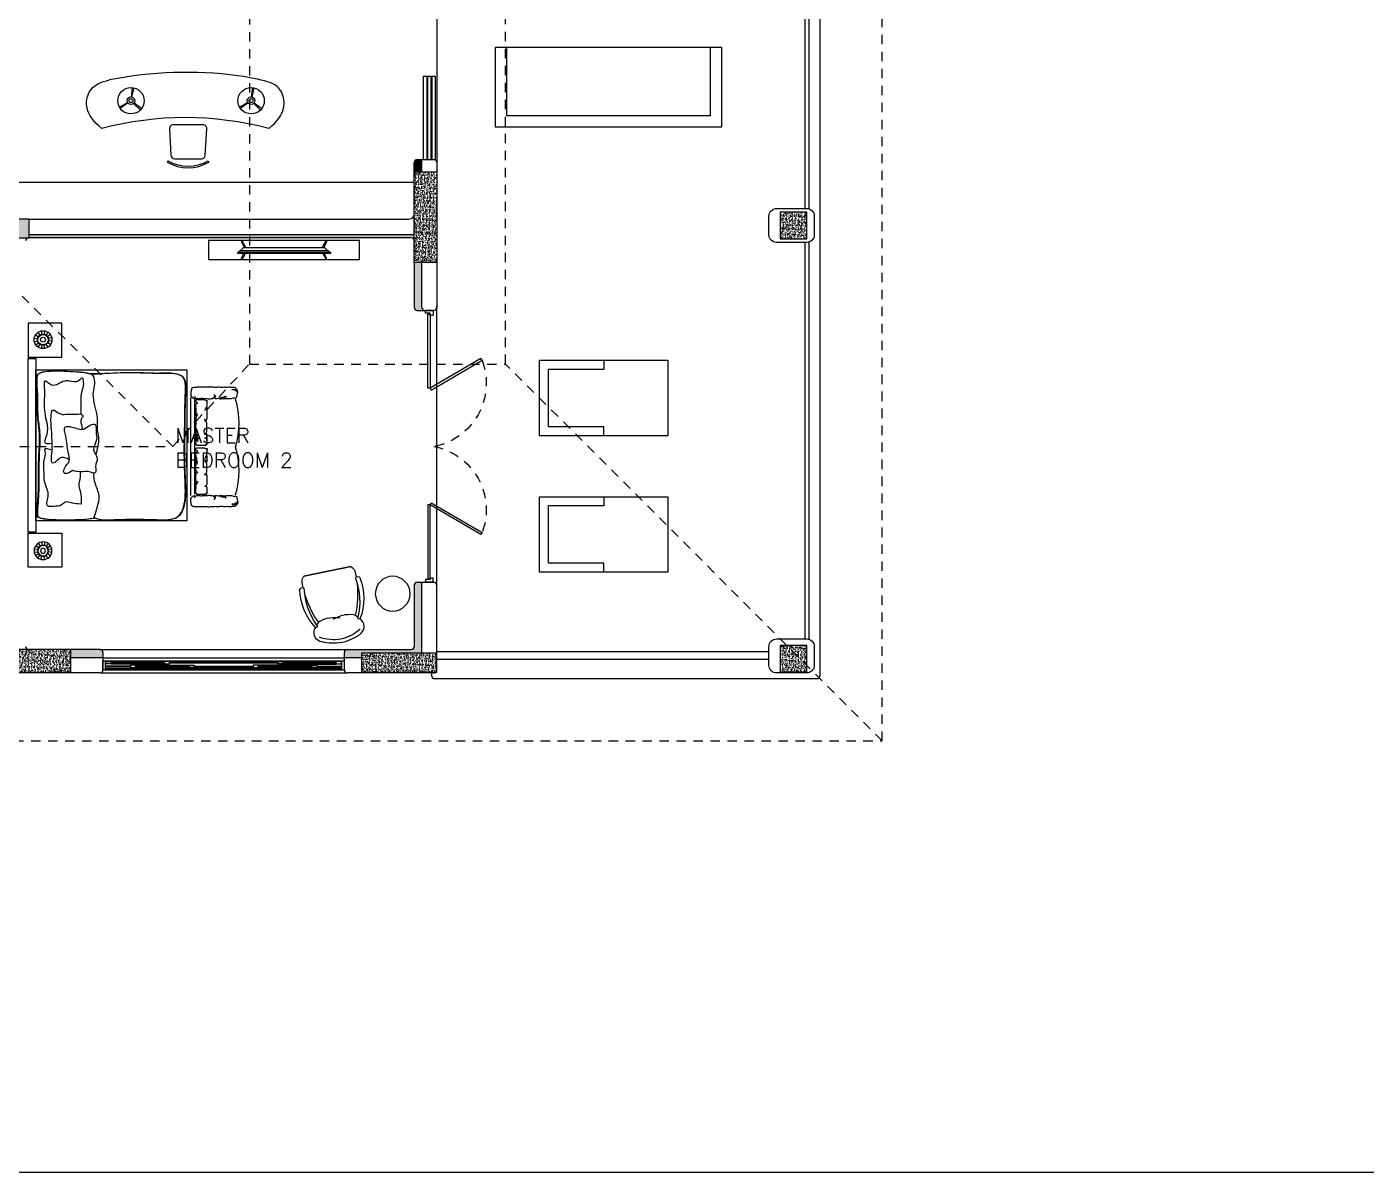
# Model space of a CAD drawing. Header units: metres. Extents: x -232 to 581, y 30 to 789.
# Drawn here: x 114.58 to 132.33, y 581.52 to 596.69 of the extents above; entities that cross this region are included whole.
import ezdxf

# ---------------------------------------------------------------- set-up
doc = ezdxf.new("R2010")
doc.units = ezdxf.units.M
doc.linetypes.add('HIDDEN2', pattern=[0.1875, 0.125, -0.0625])
for name, color, linetype in [('_electricos-Leyenda', 7, 'Continuous'), ('HATCH', 8, 'Continuous'), ('MOBILIARIOS', 252, 'Continuous')]:
    doc.layers.add(name, color=color, linetype=linetype)
for name, color, linetype, lineweight in [('A-ANNO-TEXT', 251, 'Continuous', 13), ('A-DOOR', 35, 'Continuous', 5), ('A-WALL', 250, 'Continuous', 20), ('baños', 140, 'Continuous', 0), ('Columnas', 7, 'Continuous', 18), ('cristales', 131, 'Continuous', 0), ('muros bajitos', 252, 'Continuous', 5), ('textos', 7, 'Continuous', 0)]:
    doc.layers.add(name, color=color, linetype=linetype, lineweight=lineweight)
doc.layers.add('PISO', color=7, linetype='Continuous', lineweight=5, true_color=0xe6e6e6)
doc.layers.add('Techos 1', color=7, linetype='HIDDEN2', lineweight=9, true_color=0x42391a)
doc.layers.add('RELLENO SECCION', color=8, linetype='Continuous', lineweight=0, transparency=0.4)
doc.styles.get("Standard").update_dxf_attribs({"font": 'arial.ttf'})
pattern_1 = [(50, (114.33107, 55.238796), (0.058299094, -0.005100507), [0.006096, -0.067056]), (355, (114.33107, 55.238796), (-0.011277895, 0.06113819), [0.0048768, -0.053644987]), (100.451445, (114.33593, 55.23837), (0.0470212, 0.05603768), [0.005180803, -0.056988878]), (46.1842, (114.33107, 55.25505), (0.086745293, -0.013453545), [0.009144, -0.100584]), (96.63556, (114.3383, 55.25393), (0.07596932, 0.07917636), [0.00777121, -0.085483395]), (351.18415, (114.33107, 55.25505), (0.07596932, 0.07917636), [0.00731519, -0.080467114]), (21, (114.3392, 55.25099), (0.048516605, -0.032724863), [0.006096, -0.067056]), (326, (114.3392, 55.25099), (0.01977665, 0.05894015), [0.0048768, -0.0536448]), (71.451445, (114.34324, 55.24826), (0.068293254, 0.026215286), [0.005180803, -0.05698878]), (37.5, (114.331071, 55.238796), (0.000988353, 0.0270576124), [0, -0.05299456, 0, -0.0544576, 0, -0.053848]), (7.5, (114.33107, 55.238796), (0.021382292, 0.032057784), [0, -0.03104896, 0, -0.05177536, 0, -0.0205232]), (327.5, (114.312946, 55.238796), (0.0433889905, -0.001833198), [0, -0.02032, 0, -0.0633984, 0, -0.0841248]), (317.5, (114.304818, 55.238796), (0.047401338, 0.008136477), [0, -0.026416, 0, -0.04210304, 0, -0.0597408])]

# ---------------------------------------------------------------- blocks, each defined once
blk = doc.blocks.new('A$Ca3ef8f56')
at = {"layer": 'MOBILIARIOS'}
for p, q in [((0.003, 0.153), (0.003, 1.452)), ((0.053, 0.169), (0.053, 1.428))]:
    blk.add_line(p, q, dxfattribs=at)
for points in [[(0.625, 1.532), (0.621, 1.543), (0.613, 1.554), (0.602, 1.556), (0.6, 1.567), (0.591, 1.578), (0.58, 1.582), (0.564, 1.584), (0.553, 1.584), (0.542, 1.585), (0.531, 1.585), (0.52, 1.586), (0.498, 1.586), (0.487, 1.584), (0.476, 1.584), (0.465, 1.585), (0.454, 1.587), (0.44, 1.587), (0.423, 1.584), (0.412, 1.584), (0.401, 1.582), (0.389, 1.582), (0.377, 1.586), (0.353, 1.586), (0.341, 1.585), (0.33, 1.584), (0.314, 1.585), (0.303, 1.587), (0.252, 1.587), (0.241, 1.589), (0.23, 1.589), (0.218, 1.586), (0.087, 1.586), (0.075, 1.585), (0.039, 1.585), (0.024, 1.579), (0.012, 1.568), (0.009, 1.557), (0.006, 1.545), (0.004, 1.534), (0, 1.523), (0, 1.512), (0.001, 1.501), (0.002, 1.488), (0.002, 1.477), (0.011, 1.465), (0.015, 1.454), (0.026, 1.444), (0.037, 1.442), (0.048, 1.438), (0.059, 1.438), (0.061, 1.449), (0.05, 1.454), (0.048, 1.464)], [(0.05, 1.468), (0.056, 1.457), (0.064, 1.446), (0.076, 1.437), (0.09, 1.437), (0.106, 1.436), (0.117, 1.437), (0.133, 1.44), (0.149, 1.44), (0.16, 1.436), (0.198, 1.436), (0.215, 1.437), (0.226, 1.435), (0.238, 1.432), (0.251, 1.433), (0.262, 1.435), (0.273, 1.436), (0.284, 1.437), (0.297, 1.438), (0.3, 1.449), (0.311, 1.454), (0.322, 1.457), (0.324, 1.468), (0.314, 1.479), (0.307, 1.488)], [(0.095, 1.377), (0.084, 1.377), (0.076, 1.387), (0.067, 1.398), (0.067, 1.408), (0.071, 1.418), (0.081, 1.423), (0.182, 1.423), (0.192, 1.415), (0.203, 1.413), (0.213, 1.413), (0.22, 1.403), (0.213, 1.392), (0.211, 1.381), (0.211, 1.34), (0.208, 1.329), (0.203, 1.319), (0.198, 1.309), (0.194, 1.299), (0.189, 1.289), (0.186, 1.282)], [(0.311, 1.491), (0.32, 1.48), (0.325, 1.469), (0.327, 1.458), (0.315, 1.448), (0.323, 1.437), (0.35, 1.437), (0.366, 1.44), (0.378, 1.44), (0.389, 1.441), (0.4, 1.448), (0.413, 1.452), (0.44, 1.452), (0.452, 1.455), (0.46, 1.466), (0.47, 1.469)], [(0.471, 1.466), (0.462, 1.455), (0.451, 1.454), (0.434, 1.451), (0.423, 1.451), (0.411, 1.449), (0.4, 1.446), (0.388, 1.446), (0.383, 1.435), (0.395, 1.433), (0.407, 1.435), (0.419, 1.437), (0.432, 1.438), (0.463, 1.438), (0.474, 1.436), (0.516, 1.436), (0.527, 1.437), (0.538, 1.437), (0.555, 1.442), (0.567, 1.444), (0.585, 1.444), (0.597, 1.446), (0.608, 1.449), (0.609, 1.46), (0.609, 1.471), (0.615, 1.482), (0.618, 1.493), (0.616, 1.504), (0.622, 1.515), (0.622, 1.526), (0.611, 1.53), (0.6, 1.539), (0.589, 1.54), (0.585, 1.551), (0.574, 1.552), (0.544, 1.552)], [(0.544, 1.554), (0.561, 1.556), (0.572, 1.556), (0.585, 1.554), (0.596, 1.546), (0.607, 1.537), (0.618, 1.535), (0.621, 1.535)], [(0.084, 1.234), (0.084, 1.224), (0.081, 1.214), (0.071, 1.205), (0.071, 1.258), (0.072, 1.271), (0.072, 1.299), (0.071, 1.309), (0.066, 1.319), (0.066, 1.352), (0.072, 1.362), (0.074, 1.372), (0.084, 1.374), (0.09, 1.374)], [(0.189, 1.277), (0.192, 1.287), (0.199, 1.297), (0.203, 1.307), (0.204, 1.318), (0.215, 1.321), (0.216, 1.311), (0.213, 1.3), (0.213, 1.248), (0.211, 1.237), (0.211, 1.168), (0.209, 1.157), (0.206, 1.147), (0.196, 1.139), (0.191, 1.149), (0.189, 1.159), (0.182, 1.166)], [(0.093, 0.99), (0.088, 1.001), (0.078, 1.004), (0.071, 1.014), (0.071, 1.024), (0.069, 1.035), (0.069, 1.086), (0.071, 1.096), (0.071, 1.183), (0.078, 1.195), (0.081, 1.205), (0.083, 1.215), (0.086, 1.227), (0.086, 1.229)], [(0.182, 1.164), (0.186, 1.147), (0.189, 1.137), (0.199, 1.135), (0.206, 1.125), (0.208, 1.115), (0.209, 1.103), (0.209, 1.05), (0.208, 1.04), (0.209, 1.029), (0.209, 1.006), (0.208, 0.995), (0.204, 0.985), (0.204, 0.975), (0.194, 0.97), (0.184, 0.97), (0.182, 0.966), (0.203, 0.966), (0.211, 0.956), (0.211, 0.897), (0.213, 0.886), (0.215, 0.876), (0.213, 0.966), (0.211, 0.956), (0.211, 0.935), (0.206, 0.925), (0.196, 0.915), (0.187, 0.908)], [(0.211, 0.845), (0.211, 0.835), (0.204, 0.824), (0.194, 0.816), (0.083, 0.816), (0.076, 0.83), (0.067, 0.84), (0.066, 0.85), (0.066, 0.86), (0.067, 0.87), (0.067, 0.881), (0.071, 0.891), (0.072, 0.908), (0.069, 0.918), (0.069, 0.939), (0.081, 0.94), (0.083, 0.959), (0.09, 0.869), (0.1, 0.871), (0.098, 0.874)], [(0.095, 0.876), (0.086, 0.966), (0.081, 0.956), (0.079, 0.945), (0.069, 0.94), (0.067, 0.951), (0.069, 0.961), (0.071, 0.873), (0.071, 0.883), (0.069, 0.897), (0.067, 0.908), (0.067, 0.949), (0.071, 0.961), (0.071, 0.982), (0.069, 0.992), (0.074, 1.002), (0.084, 1.001), (0.088, 0.99), (0.09, 0.987)], [(0.187, 0.903), (0.196, 0.913), (0.206, 0.915), (0.211, 0.905), (0.211, 0.852), (0.209, 0.841), (0.206, 0.831), (0.196, 0.824)], [(0.084, 0.597), (0.084, 0.587), (0.081, 0.576), (0.071, 0.568), (0.071, 0.621), (0.072, 0.634), (0.072, 0.662), (0.071, 0.672), (0.066, 0.682), (0.066, 0.714), (0.072, 0.725), (0.074, 0.735), (0.084, 0.737), (0.09, 0.737)], [(0.095, 0.74), (0.084, 0.74), (0.076, 0.75), (0.067, 0.76), (0.067, 0.771), (0.071, 0.781), (0.081, 0.786), (0.182, 0.786), (0.192, 0.777), (0.203, 0.776), (0.213, 0.776), (0.22, 0.766), (0.213, 0.755), (0.211, 0.743), (0.211, 0.703), (0.208, 0.692), (0.203, 0.682), (0.198, 0.672), (0.194, 0.662), (0.189, 0.651), (0.186, 0.645)], [(0.093, 0.453), (0.088, 0.463), (0.078, 0.467), (0.071, 0.477), (0.071, 0.487), (0.069, 0.497), (0.069, 0.549), (0.071, 0.559), (0.071, 0.646), (0.078, 0.658), (0.081, 0.568), (0.083, 0.578), (0.086, 0.59), (0.086, 0.592)], [(0.189, 0.639), (0.192, 0.65), (0.199, 0.66), (0.203, 0.67), (0.204, 0.68), (0.215, 0.684), (0.216, 0.674), (0.213, 0.663), (0.213, 0.61), (0.211, 0.6), (0.211, 0.63), (0.209, 0.62), (0.206, 0.61), (0.196, 0.601), (0.191, 0.612), (0.189, 0.622), (0.182, 0.629)], [(0.182, 0.627), (0.186, 0.61), (0.189, 0.6), (0.199, 0.598), (0.206, 0.588), (0.208, 0.578), (0.209, 0.566), (0.209, 0.513), (0.208, 0.503), (0.209, 0.492), (0.209, 0.468), (0.208, 0.458), (0.204, 0.448), (0.204, 0.438), (0.194, 0.433), (0.184, 0.433), (0.182, 0.429), (0.203, 0.429), (0.211, 0.419), (0.211, 0.359), (0.213, 0.349), (0.215, 0.339), (0.213, 0.329), (0.211, 0.318), (0.211, 0.298), (0.206, 0.288), (0.196, 0.278), (0.187, 0.271)], [(0.095, 0.339), (0.086, 0.329), (0.081, 0.318), (0.079, 0.308), (0.069, 0.303), (0.067, 0.313), (0.069, 0.324), (0.071, 0.336), (0.071, 0.346), (0.069, 0.359), (0.067, 0.371), (0.067, 0.412), (0.071, 0.424), (0.071, 0.445), (0.069, 0.455), (0.074, 0.465), (0.084, 0.463), (0.088, 0.453), (0.09, 0.45)], [(0.211, 0.193), (0.211, 0.182), (0.204, 0.172), (0.194, 0.164), (0.083, 0.164), (0.076, 0.177), (0.067, 0.187), (0.066, 0.198), (0.066, 0.223), (0.067, 0.233), (0.067, 0.243), (0.071, 0.254), (0.072, 0.271), (0.069, 0.281), (0.069, 0.301), (0.081, 0.303), (0.083, 0.322), (0.09, 0.332), (0.1, 0.334), (0.098, 0.337)], [(0.187, 0.266), (0.196, 0.276), (0.206, 0.278), (0.211, 0.267), (0.211, 0.199), (0.209, 0.189), (0.206, 0.179), (0.196, 0.172)], [(0.625, 0.056), (0.621, 0.045), (0.613, 0.034), (0.602, 0.033), (0.6, 0.022), (0.591, 0.011), (0.58, 0.006), (0.564, 0.005), (0.553, 0.005), (0.542, 0.004), (0.531, 0.004), (0.52, 0.002), (0.498, 0.002), (0.487, 0.005), (0.476, 0.005), (0.465, 0.004), (0.454, 0.001), (0.44, 0.001), (0.423, 0.005), (0.412, 0.005), (0.401, 0.006), (0.389, 0.006), (0.377, 0.002), (0.353, 0.002), (0.341, 0.004), (0.33, 0.005), (0.314, 0.004), (0.303, 0.001), (0.252, 0.001), (0.241, 0), (0.23, 0), (0.218, 0.002), (0.087, 0.002), (0.075, 0.004), (0.039, 0.004), (0.024, 0.01), (0.012, 0.021), (0.009, 0.032), (0.006, 0.044), (0.004, 0.055), (0, 0.066), (0, 0.077), (0.001, 0.088), (0.002, 0.1), (0.002, 0.111), (0.011, 0.123), (0.015, 0.134), (0.026, 0.144), (0.037, 0.147), (0.048, 0.15), (0.059, 0.15), (0.061, 0.139), (0.05, 0.134), (0.048, 0.125)], [(0.05, 0.121), (0.056, 0.132), (0.064, 0.143), (0.076, 0.151), (0.09, 0.151), (0.106, 0.153), (0.117, 0.151), (0.133, 0.149), (0.149, 0.149), (0.16, 0.153), (0.198, 0.153), (0.215, 0.151), (0.226, 0.154), (0.238, 0.156), (0.251, 0.155), (0.262, 0.154), (0.273, 0.153), (0.284, 0.151), (0.297, 0.15), (0.3, 0.139), (0.311, 0.134), (0.322, 0.132), (0.324, 0.121), (0.314, 0.11), (0.307, 0.1)], [(0.311, 0.098), (0.32, 0.109), (0.325, 0.12), (0.327, 0.131), (0.315, 0.14), (0.323, 0.151), (0.35, 0.151), (0.366, 0.149), (0.378, 0.149), (0.389, 0.148), (0.4, 0.14), (0.413, 0.137), (0.44, 0.137), (0.452, 0.133), (0.46, 0.122), (0.47, 0.12)], [(0.471, 0.122), (0.462, 0.133), (0.451, 0.134), (0.434, 0.138), (0.423, 0.138), (0.411, 0.139), (0.4, 0.143), (0.388, 0.143), (0.383, 0.154), (0.395, 0.155), (0.407, 0.154), (0.419, 0.151), (0.432, 0.15), (0.463, 0.15), (0.474, 0.153), (0.516, 0.153), (0.527, 0.151), (0.538, 0.151), (0.555, 0.147), (0.567, 0.144), (0.585, 0.144), (0.597, 0.143), (0.608, 0.139), (0.609, 0.128), (0.609, 0.117), (0.615, 0.106), (0.618, 0.095), (0.616, 0.084), (0.622, 0.073), (0.622, 0.062), (0.611, 0.059), (0.6, 0.05), (0.589, 0.049), (0.585, 0.038), (0.574, 0.037), (0.544, 0.037)], [(0.544, 0.034), (0.561, 0.033), (0.572, 0.033), (0.585, 0.034), (0.596, 0.043), (0.607, 0.051), (0.618, 0.054), (0.621, 0.054)]]:
    blk.add_lwpolyline(points, dxfattribs=at)
for centre in [(-0.385, 1.111), (-0.385, 0.478)]:
    blk.add_arc(centre, 1.026, 342.0399, 17.9601, dxfattribs=at)
blk = doc.blocks.new('A$Ca77e88c0')
at = {"layer": 'MOBILIARIOS', "linetype": 'Continuous'}
for p, q in [((0, 1.346), (0.243, 0.761)), ((0.243, 0.76), (0, 1.346))]:
    blk.add_line(p, q, dxfattribs=at)
for points in [[(1.008, 1.422, 0.103931), (0.857, 1.635, 0.481643), (0.668, 1.624, 0.047693), (0.654, 1.599, 0.047693)], [(1.008, 1.422, -0.103931), (1.053, 1.163, -0.481643), (0.912, 1.038, -0.047693), (0.884, 1.046, -0.047693)]]:
    blk.add_lwpolyline(points, format="xyb", dxfattribs=at)
blk.add_circle((0.849, 0.5), 0.23, dxfattribs=at)
for centre, radius, start, end in [((0.521, 0.874), 0.736, 79.5964, 123.1415), ((0.643, 1.585), 0.0175, 250.4542, 52.0587), ((0.643, 1.585), 0.0175, 250.4542, 52.0587), ((0.462, 1.187), 0.549, 23.3314, 53.5948), ((0.462, 1.187), 0.549, 23.3314, 53.5948), ((0.482, 0.53), 0.979, 111.4631, 116.5118), ((0.142, 1.468), 0.0325, 136.3787, 235.7351), ((0.142, 1.468), 0.0325, 235.6979, 268.7539), ((0.612, 0.667), 0.901, 88.3763, 121.4796), ((0.612, 0.667), 0.901, 88.3763, 121.4796), ((0.587, 0.249), 1.279, 88.4542, 107.9351), ((0.587, 0.249), 1.279, 88.4542, 107.9351), ((0.858, 1.457), 0.248, 153.2165, 169.9182), ((0.858, 1.457), 0.248, 153.2165, 169.9182), ((1.028, 1.543), 0.416, 185.8786, 223.4033), ((1.028, 1.543), 0.416, 185.8786, 223.4033), ((0.1, 1.319), 0.103, 121.9514, 165.0616), ((1.108, 1.351), 0.416, 181.7665, 219.2912), ((0.456, 1.2), 0.549, 351.575, 21.8384), ((0.456, 1.2), 0.549, 351.575, 21.8384), ((-0.121, 1.949), 1.279, 297.2347, 316.7156), ((-0.121, 1.949), 1.279, 297.2347, 316.7156), ((0.927, 1.291), 0.248, 235.2516, 251.9533), ((0.927, 1.291), 0.248, 235.2516, 251.9533), ((0.867, 1.048), 0.0175, 353.1111, 154.7156), ((0.867, 1.048), 0.0175, 353.1111, 154.7156), ((0.194, 1.672), 0.901, 283.6902, 316.7935), ((0.194, 1.672), 0.901, 283.6902, 316.7935), ((0.277, 1.462), 0.736, 282.0283, 325.5734), ((0.295, 0.849), 0.103, 240.0914, 283.2016), ((0.005, 1.677), 0.979, 288.6412, 293.6898), ((0.431, 0.774), 0.0325, 169.4347, 268.7911), ((0.431, 0.774), 0.0325, 136.3787, 169.4347), ((0.431, 0.774), 0.0325, 136.3787, 169.4347)]:
    blk.add_arc(centre, radius, start, end, dxfattribs=at)
blk = doc.blocks.new('A$C58f5b6b7')
at = {"layer": 'MOBILIARIOS'}
for points in [[(0, 0.253), (2, 0.253), (2, 0), (0, 0)], [(0.382, 0.16), (0.382, 0.169), (1.618, 0.169), (1.618, 0.16)]]:
    blk.add_lwpolyline(points, close=True, dxfattribs=at)
for points in [[(1.606, 0.16), (1.582, 0.137), (1, 0.137), (0.418, 0.137), (0.394, 0.16)], [(1.582, 0.137), (1.54, 0.097), (0.46, 0.097), (0.418, 0.137)]]:
    blk.add_lwpolyline(points, dxfattribs=at)
for points, degree in [([(0.451, 0.238, -0.005), (0.447, 0.246, -0.005), (0.442, 0.246, -0.005), (0.432, 0.246, -0.005), (0.437, 0.237, -0.005)], 3), ([(0.437, 0.237, -0.005), (0.453, 0.203, -0.005), (0.468, 0.169, -0.005)], 2), ([(0.488, 0.169, -0.005), (0.47, 0.204, -0.005), (0.451, 0.238, -0.005)], 2), ([(1.512, 0.169, -0.005), (1.53, 0.204, -0.005), (1.549, 0.238, -0.005)], 2), ([(1.563, 0.237, -0.005), (1.547, 0.203, -0.005), (1.532, 0.169, -0.005)], 2), ([(1.549, 0.238, -0.005), (1.553, 0.246, -0.005), (1.558, 0.246, -0.005), (1.568, 0.246, -0.005), (1.563, 0.237, -0.005)], 3), ([(0.437, 0.017, -0.005), (0.455, 0.057, -0.005), (0.474, 0.097, -0.005)], 2), ([(0.495, 0.097, -0.005), (0.473, 0.057, -0.005), (0.451, 0.016, -0.005)], 2), ([(1.505, 0.097), (1.527, 0.057), (1.549, 0.016)], 2), ([(1.563, 0.017), (1.545, 0.057), (1.526, 0.097)], 2)]:
    blk.add_open_spline(points, degree=degree, dxfattribs=at)
for points in [[(0.451, 0.016, -0.005), (0.447, 0.008, -0.005), (0.442, 0.008, -0.005), (0.432, 0.008, -0.005), (0.437, 0.017, -0.005)], [(1.549, 0.016), (1.553, 0.008), (1.558, 0.008), (1.568, 0.008), (1.563, 0.017)]]:
    blk.add_open_spline(points, degree=3, knots=[-0.08544201, -0.08544201, -0.08544201, -0.08544201, -0.04272101, 0, 0, 0, 0], dxfattribs=at)
blk = doc.blocks.new('A$Cb50f4bf1')
at = {"layer": 'MOBILIARIOS'}
for p, q in [((0.45, 0.45), (0, 0.45)), ((0, 0.45), (0, 0)), ((0.206, 0.366), (0.215, 0.322)), ((0.252, 0.367), (0.244, 0.322)), ((0.45, 0), (0.45, 0.45)), ((0.114, 0.272), (0.159, 0.264)), ((0.115, 0.226), (0.16, 0.235)), ((0.131, 0.315), (0.17, 0.29)), ((0.134, 0.183), (0.171, 0.209)), ((0.163, 0.348), (0.189, 0.311)), ((0.167, 0.151), (0.191, 0.189)), ((0.21, 0.134), (0.218, 0.179)), ((0.256, 0.135), (0.246, 0.179)), ((0.295, 0.35), (0.27, 0.312)), ((0.298, 0.154), (0.272, 0.191)), ((0.328, 0.318), (0.291, 0.292)), ((0.33, 0.187), (0.292, 0.211)), ((0.346, 0.276), (0.302, 0.266)), ((0.347, 0.23), (0.302, 0.238)), ((0, 0), (0.45, 0))]:
    blk.add_line(p, q, dxfattribs=at)
for radius in [0.118, 0.0729, 0.0684, 0.0328]:
    blk.add_circle((0.231, 0.251), radius, dxfattribs=at)
blk = doc.blocks.new('A$C2f9b60d5')
at = {"layer": 'A-DOOR'}
for p, q in [((0, 0.101), (0.06, 0.101)), ((0, 0.101), (0, 0.001)), ((0.035, 0.001), (0, 0.001)), ((0.035, 0.061), (0.035, 0.001)), ((0.06, 0.061), (0.035, 0.061)), ((0.06, 0.061), (0.06, 0.101)), ((3.6, 0.1), (3.54, 0.1)), ((3.54, 0.06), (3.54, 0.1)), ((3.54, 0.06), (3.565, 0.06)), ((3.565, 0.06), (3.565, 0)), ((3.565, 0), (3.6, 0)), ((3.6, 0.1), (3.6, 0))]:
    blk.add_line(p, q, dxfattribs=at)
for points in [[(0.631, 0.734), (1.025, 0.06), (1.051, 0.076), (0.658, 0.749)], [(2.966, 0.734), (2.572, 0.06), (2.546, 0.075), (2.94, 0.749)], [(0.045, 0.061), (1.025, 0.06), (1.025, 0.03), (0.045, 0.03)], [(3.552, 0.06), (2.572, 0.06), (2.572, 0.03), (3.552, 0.03)]]:
    blk.add_lwpolyline(points, close=True, dxfattribs=at)
at = {"layer": 'A-DOOR', "linetype": 'HIDDEN2'}
for centre, start, end in [((0.96, -0.049), 10.7613, 110.7488), ((2.637, -0.049), 69.2325, 169.2199)]:
    blk.add_arc(centre, 0.854, start, end, dxfattribs=at)
blk = doc.blocks.new('A$C89702949')
at = {"layer": 'HATCH'}
h = blk.add_hatch(dxfattribs=at)
h.set_pattern_fill('AR-CONC', color=256, scale=0.00032)
h.set_pattern_definition(pattern_1)
h.paths.add_polyline_path([(14.65, 6.655), (14.4, 6.655), (14.4, 5.75), (15.55, 5.75), (15.55, 6), (14.65, 6)])
h = blk.add_hatch(dxfattribs=at)
h.set_pattern_fill('AR-CONC', color=256, scale=0.00032)
h.set_pattern_definition(pattern_1)
h.paths.add_polyline_path([(20.95, 5.425), (20.65, 5.425), (20.65, 6.625), (20.95, 6.625)])
h = blk.add_hatch(dxfattribs=at)
h.set_pattern_fill('AR-CONC', color=256, scale=0.00032)
h.set_pattern_definition(pattern_1)
h.paths.add_polyline_path([(25.5, 5.74), (25.85, 5.74), (25.85, 6.09), (25.5, 6.09)])
h = blk.add_hatch(dxfattribs=at)
h.set_pattern_fill('AR-CONC', color=256, scale=0.00032)
h.set_pattern_definition(pattern_1)
h.paths.add_polyline_path([(15.3, 0.3), (15.3, 0), (16.1, 0), (16.1, 0.3)])
h = blk.add_hatch(dxfattribs=at)
h.set_pattern_fill('AR-CONC', color=256, scale=0.00032)
h.set_pattern_definition(pattern_1)
h.paths.add_polyline_path([(19.95, 0), (19.95, 0.25), (20.7, 0.25), (20.7, 0.25), (20.95, 0.25), (20.95, 0)])
h = blk.add_hatch(dxfattribs=at)
h.set_pattern_fill('AR-CONC', color=256, scale=0.00032)
h.set_pattern_definition(pattern_1)
h.paths.add_polyline_path([(25.5, 0.002), (25.85, 0.002), (25.85, 0.352), (25.5, 0.352)])
at = {"layer": 'Columnas'}
for points in [[(14.65, 6.655), (14.4, 6.655), (14.4, 5.75), (15.55, 5.75), (15.55, 6), (14.65, 6), (14.65, 6.655)], [(19.95, 0), (20.95, 0), (20.95, 0.25), (20.7, 0.25), (20.7, 0.25), (19.95, 0.25), (19.95, 0)]]:
    blk.add_lwpolyline(points, dxfattribs=at)
for points in [[(20.95, 5.425), (20.65, 5.425), (20.65, 6.625), (20.95, 6.625)], [(25.5, 5.74), (25.85, 5.74), (25.85, 6.09), (25.5, 6.09)], [(15.3, 0.3), (15.3, 0), (16.1, 0), (16.1, 0.3)], [(25.5, 0.002), (25.85, 0.002), (25.85, 0.352), (25.5, 0.352)]]:
    blk.add_lwpolyline(points, close=True, dxfattribs=at)
blk = doc.blocks.new('20.03.2026 LN 09 SEGUNDO NIVEL ARQ')
at = {"layer": 'RELLENO SECCION'}
h = blk.add_hatch(color=5, dxfattribs=at)
h.dxf.hatch_style = 1
edge = h.paths.add_edge_path()
edge.add_line((96.046, -55.699), (95.986, -55.699))
edge.add_arc((95.986, -55.739), 0.04, 90, 180)
edge.add_line((95.946, -55.739), (95.946, -55.863))
edge.add_line((95.946, -55.863), (96.046, -55.863))
edge.add_line((96.046, -55.863), (96.046, -55.699))
h = blk.add_hatch(color=5, dxfattribs=at)
h.dxf.hatch_style = 1
edge = h.paths.add_edge_path()
edge.add_line((89.696, -56.699), (89.621, -56.699))
edge.add_arc((89.661, -56.698), 0.04, 181.2893, 270)
edge.add_line((89.661, -56.738), (89.696, -56.738))
edge.add_line((89.696, -56.738), (89.696, -56.699))
h.paths.add_polyline_path([(93.762, -56.699), (91.821, -56.699), (91.821, -56.738), (93.762, -56.738)])
h.paths.add_polyline_path([(95.021, -56.699), (93.762, -56.699), (93.762, -56.738), (95.021, -56.738)])
edge = h.paths.add_edge_path()
edge.add_line((95.021, -56.699), (95.021, -56.738))
edge.add_line((95.021, -56.738), (95.906, -56.738))
edge.add_arc((95.906, -56.778), 0.04, 0, 90.0009, ccw=False)
edge.add_line((95.946, -56.778), (95.946, -56.699))
edge.add_line((95.946, -56.699), (95.021, -56.699))
h.paths.add_polyline_path([(91.821, -56.699), (90.846, -56.699), (90.846, -56.738), (91.821, -56.738)])
h = blk.add_hatch(color=5, dxfattribs=at)
h.dxf.hatch_style = 1
edge = h.paths.add_edge_path()
edge.add_line((96.046, -57.063), (95.946, -57.063))
edge.add_line((95.946, -57.063), (95.946, -57.659))
edge.add_arc((95.986, -57.659), 0.04, 180, 270)
edge.add_line((95.986, -57.699), (96.086, -57.699))
edge.add_arc((96.086, -57.659), 0.04, 180, 270, ccw=False)
edge.add_line((96.046, -57.659), (96.046, -57.063))
h = blk.add_hatch(color=5, dxfattribs=at)
h.dxf.hatch_style = 1
edge = h.paths.add_edge_path()
edge.add_arc((95.906, -62.148), 0.04, 270, 360, ccw=False)
edge.add_line((95.906, -62.188), (95.061, -62.188))
edge.add_arc((95.061, -62.228), 0.04, 90, 180)
edge.add_line((95.021, -62.228), (95.021, -62.299))
edge.add_line((95.021, -62.299), (95.246, -62.299))
edge.add_line((95.246, -62.299), (95.246, -62.238))
edge.add_line((95.246, -62.238), (95.996, -62.238))
edge.add_line((95.996, -62.238), (96.046, -62.238))
edge.add_line((96.046, -62.238), (96.046, -61.299))
edge.add_line((96.046, -61.299), (95.986, -61.299))
edge.add_arc((95.986, -61.339), 0.04, 90, 180)
edge.add_line((95.946, -61.339), (95.946, -62.148))
edge = h.paths.add_edge_path()
edge.add_arc((91.781, -62.228), 0.04, 360, 450)
edge.add_line((91.781, -62.188), (91.396, -62.188))
edge.add_line((91.396, -62.188), (91.396, -62.299))
edge.add_line((91.396, -62.299), (91.821, -62.299))
edge.add_line((91.821, -62.299), (91.821, -62.228))
at = {"layer": 'A-ANNO-TEXT', "color": 5}
blk.add_line((90.853, -57.788), (90.853, -57.788), dxfattribs=at)
at = {"layer": 'A-DOOR', "color": 5}
for p, q in [((91.821, -62.299), (95.021, -62.299)), ((91.821, -62.339), (95.021, -62.339)), ((91.821, -62.459), (95.021, -62.459)), ((91.855, -62.459), (91.855, -62.339)), ((91.855, -62.345), (94.987, -62.345)), ((92.187, -62.41), (91.855, -62.41)), ((92.187, -62.416), (91.855, -62.416)), ((91.855, -62.433), (94.987, -62.433)), ((91.855, -62.439), (94.987, -62.439)), ((91.861, -62.351), (91.862, -62.35)), ((91.861, -62.378), (91.861, -62.351)), ((91.862, -62.38), (91.861, -62.378)), ((91.862, -62.35), (91.943, -62.35)), ((91.927, -62.38), (91.862, -62.38)), ((91.929, -62.378), (91.927, -62.38)), ((91.946, -62.361), (91.929, -62.361)), ((91.929, -62.361), (91.929, -62.378)), ((91.929, -62.364), (91.934, -62.364)), ((91.929, -62.364), (91.934, -62.364)), ((91.934, -62.362), (91.94, -62.366)), ((91.934, -62.366), (91.94, -62.362)), ((92.624, -62.381), (91.942, -62.381)), ((91.943, -62.35), (91.945, -62.351)), ((91.943, -62.35), (92.623, -62.35)), ((91.945, -62.351), (91.947, -62.359)), ((91.947, -62.36), (91.946, -62.361)), ((91.947, -62.359), (91.947, -62.36)), ((92.188, -62.398), (92.187, -62.399)), ((92.187, -62.399), (92.187, -62.426)), ((92.187, -62.426), (92.188, -62.428)), ((92.253, -62.398), (92.188, -62.398)), ((92.188, -62.428), (92.269, -62.428)), ((92.255, -62.399), (92.253, -62.398)), ((92.255, -62.417), (92.255, -62.399)), ((92.255, -62.414), (92.26, -62.414)), ((92.255, -62.414), (92.26, -62.414)), ((92.272, -62.417), (92.255, -62.417)), ((92.26, -62.416), (92.266, -62.412)), ((92.26, -62.412), (92.266, -62.416)), ((92.268, -62.397), (92.95, -62.397)), ((92.269, -62.428), (92.271, -62.426)), ((92.949, -62.428), (92.269, -62.428)), ((92.271, -62.426), (92.273, -62.418)), ((92.273, -62.417), (92.272, -62.417)), ((92.273, -62.418), (92.273, -62.417)), ((92.621, -62.351), (92.619, -62.359)), ((92.619, -62.359), (92.619, -62.36)), ((92.619, -62.36), (92.619, -62.361)), ((92.619, -62.361), (92.637, -62.361)), ((92.623, -62.35), (92.621, -62.351)), ((92.703, -62.35), (92.623, -62.35)), ((92.632, -62.362), (92.626, -62.366)), ((92.632, -62.366), (92.626, -62.362)), ((92.637, -62.364), (92.632, -62.364)), ((92.637, -62.364), (92.632, -62.364)), ((92.637, -62.361), (92.637, -62.378)), ((92.637, -62.378), (92.638, -62.38)), ((92.638, -62.38), (92.703, -62.38)), ((92.705, -62.351), (92.703, -62.35)), ((92.705, -62.378), (92.703, -62.38)), ((92.705, -62.378), (92.705, -62.351)), ((94.137, -62.362), (92.705, -62.362)), ((94.137, -62.368), (92.705, -62.368)), ((92.945, -62.418), (92.945, -62.417)), ((92.945, -62.417), (92.945, -62.417)), ((92.945, -62.417), (92.963, -62.417)), ((92.947, -62.426), (92.945, -62.418)), ((92.949, -62.428), (92.947, -62.426)), ((93.029, -62.428), (92.949, -62.428)), ((92.958, -62.416), (92.952, -62.412)), ((92.958, -62.412), (92.952, -62.416)), ((92.963, -62.414), (92.958, -62.414)), ((92.963, -62.414), (92.958, -62.414)), ((92.963, -62.399), (92.964, -62.398)), ((92.963, -62.417), (92.963, -62.399)), ((92.964, -62.398), (93.029, -62.398)), ((93.029, -62.398), (93.031, -62.399)), ((93.031, -62.426), (93.029, -62.428)), ((93.031, -62.399), (93.031, -62.426)), ((93.031, -62.41), (93.811, -62.41)), ((93.031, -62.416), (93.811, -62.416)), ((93.812, -62.398), (93.811, -62.399)), ((93.811, -62.399), (93.811, -62.426)), ((93.811, -62.426), (93.812, -62.428)), ((93.877, -62.398), (93.812, -62.398)), ((93.812, -62.428), (93.893, -62.428)), ((93.879, -62.399), (93.877, -62.398)), ((93.879, -62.417), (93.879, -62.399)), ((93.879, -62.414), (93.884, -62.414)), ((93.879, -62.414), (93.884, -62.414)), ((93.896, -62.417), (93.879, -62.417)), ((93.884, -62.416), (93.89, -62.412)), ((93.884, -62.412), (93.89, -62.416)), ((94.574, -62.397), (93.892, -62.397)), ((93.893, -62.428), (93.895, -62.426)), ((93.893, -62.428), (94.573, -62.428)), ((93.895, -62.426), (93.897, -62.418)), ((93.897, -62.417), (93.896, -62.417)), ((93.897, -62.418), (93.897, -62.417)), ((94.137, -62.351), (94.138, -62.35)), ((94.137, -62.378), (94.137, -62.351)), ((94.137, -62.378), (94.138, -62.38)), ((94.138, -62.35), (94.219, -62.35)), ((94.203, -62.38), (94.138, -62.38)), ((94.205, -62.378), (94.203, -62.38)), ((94.222, -62.361), (94.205, -62.361)), ((94.205, -62.361), (94.205, -62.378)), ((94.205, -62.364), (94.21, -62.364)), ((94.205, -62.364), (94.21, -62.364)), ((94.21, -62.362), (94.216, -62.366)), ((94.21, -62.366), (94.216, -62.362)), ((94.218, -62.381), (94.9, -62.381)), ((94.219, -62.35), (94.221, -62.351)), ((94.899, -62.35), (94.219, -62.35)), ((94.221, -62.351), (94.223, -62.359)), ((94.223, -62.36), (94.222, -62.361)), ((94.223, -62.359), (94.223, -62.36)), ((94.569, -62.418), (94.569, -62.417)), ((94.569, -62.417), (94.569, -62.417)), ((94.569, -62.417), (94.587, -62.417)), ((94.571, -62.426), (94.569, -62.418)), ((94.573, -62.428), (94.571, -62.426)), ((94.653, -62.428), (94.573, -62.428)), ((94.582, -62.416), (94.576, -62.412)), ((94.582, -62.412), (94.576, -62.416)), ((94.587, -62.414), (94.582, -62.414)), ((94.587, -62.414), (94.582, -62.414)), ((94.587, -62.399), (94.588, -62.398)), ((94.587, -62.417), (94.587, -62.399)), ((94.588, -62.398), (94.653, -62.398)), ((94.653, -62.398), (94.655, -62.399)), ((94.655, -62.426), (94.653, -62.428)), ((94.655, -62.399), (94.655, -62.426)), ((94.655, -62.41), (94.987, -62.41)), ((94.655, -62.416), (94.987, -62.416)), ((94.897, -62.351), (94.895, -62.359)), ((94.895, -62.359), (94.895, -62.36)), ((94.895, -62.36), (94.895, -62.361)), ((94.895, -62.361), (94.913, -62.361)), ((94.899, -62.35), (94.897, -62.351)), ((94.979, -62.35), (94.899, -62.35)), ((94.908, -62.362), (94.902, -62.366)), ((94.908, -62.366), (94.902, -62.362)), ((94.913, -62.364), (94.908, -62.364)), ((94.913, -62.364), (94.908, -62.364)), ((94.913, -62.361), (94.913, -62.378)), ((94.913, -62.378), (94.914, -62.38)), ((94.914, -62.38), (94.979, -62.38)), ((94.981, -62.351), (94.979, -62.35)), ((94.979, -62.38), (94.981, -62.378)), ((94.981, -62.378), (94.981, -62.351)), ((94.987, -62.459), (94.987, -62.339)), ((91.781, -62.499), (95.061, -62.499))]:
    blk.add_line(p, q, dxfattribs=at)
for points in [[(96.066, -55.699), (96.116, -55.699), (96.116, -54.599), (96.066, -54.599)], [(96.121, -55.699), (96.171, -55.699), (96.171, -54.599), (96.121, -54.599)], [(96.179, -55.699), (96.229, -55.699), (96.229, -54.599), (96.179, -54.599)], [(91.929, -62.364), (91.934, -62.364), (91.934, -62.364), (91.929, -62.364)], [(91.946, -62.361), (91.934, -62.361), (91.934, -62.362), (91.946, -62.362)], [(91.934, -62.362), (91.94, -62.362), (91.94, -62.366), (91.934, -62.366)], [(91.934, -62.366), (92.632, -62.366), (92.632, -62.362), (91.934, -62.362)], [(91.934, -62.362), (92.632, -62.362), (92.632, -62.366), (91.934, -62.366)], [(91.946, -62.366), (91.934, -62.366), (91.934, -62.367), (91.946, -62.367)], [(91.94, -62.362), (91.945, -62.362), (91.945, -62.366), (91.94, -62.366)], [(92.255, -62.414), (92.26, -62.414), (92.26, -62.414), (92.255, -62.414)], [(92.272, -62.412), (92.26, -62.412), (92.26, -62.411), (92.272, -62.411)], [(92.958, -62.412), (92.26, -62.412), (92.26, -62.416), (92.958, -62.416)], [(92.958, -62.416), (92.26, -62.416), (92.26, -62.412), (92.958, -62.412)], [(92.26, -62.416), (92.266, -62.416), (92.266, -62.412), (92.26, -62.412)], [(92.272, -62.417), (92.26, -62.417), (92.26, -62.416), (92.272, -62.416)], [(92.266, -62.416), (92.271, -62.416), (92.271, -62.412), (92.266, -62.412)], [(92.619, -62.361), (92.631, -62.361), (92.631, -62.362), (92.619, -62.362)], [(92.619, -62.366), (92.631, -62.366), (92.631, -62.367), (92.619, -62.367)], [(92.626, -62.362), (92.621, -62.362), (92.621, -62.366), (92.626, -62.366)], [(92.632, -62.362), (92.626, -62.362), (92.626, -62.366), (92.632, -62.366)], [(92.637, -62.364), (92.632, -62.364), (92.632, -62.364), (92.637, -62.364)], [(92.945, -62.412), (92.957, -62.412), (92.957, -62.411), (92.945, -62.411)], [(92.945, -62.417), (92.957, -62.417), (92.957, -62.416), (92.945, -62.416)], [(92.952, -62.416), (92.947, -62.416), (92.947, -62.412), (92.952, -62.412)], [(92.958, -62.416), (92.952, -62.416), (92.952, -62.412), (92.958, -62.412)], [(92.963, -62.414), (92.958, -62.414), (92.958, -62.414), (92.963, -62.414)], [(93.879, -62.414), (93.884, -62.414), (93.884, -62.414), (93.879, -62.414)], [(93.896, -62.412), (93.884, -62.412), (93.884, -62.411), (93.896, -62.411)], [(93.884, -62.416), (93.89, -62.416), (93.89, -62.412), (93.884, -62.412)], [(93.884, -62.412), (94.582, -62.412), (94.582, -62.416), (93.884, -62.416)], [(93.884, -62.416), (94.582, -62.416), (94.582, -62.412), (93.884, -62.412)], [(93.896, -62.417), (93.884, -62.417), (93.884, -62.416), (93.896, -62.416)], [(93.89, -62.416), (93.895, -62.416), (93.895, -62.412), (93.89, -62.412)], [(94.205, -62.364), (94.21, -62.364), (94.21, -62.364), (94.205, -62.364)], [(94.222, -62.361), (94.21, -62.361), (94.21, -62.362), (94.222, -62.362)], [(94.908, -62.366), (94.21, -62.366), (94.21, -62.362), (94.908, -62.362)], [(94.908, -62.362), (94.21, -62.362), (94.21, -62.366), (94.908, -62.366)], [(94.21, -62.362), (94.216, -62.362), (94.216, -62.366), (94.21, -62.366)], [(94.222, -62.366), (94.21, -62.366), (94.21, -62.367), (94.222, -62.367)], [(94.216, -62.362), (94.221, -62.362), (94.221, -62.366), (94.216, -62.366)], [(94.569, -62.412), (94.581, -62.412), (94.581, -62.411), (94.569, -62.411)], [(94.569, -62.417), (94.581, -62.417), (94.581, -62.416), (94.569, -62.416)], [(94.576, -62.416), (94.571, -62.416), (94.571, -62.412), (94.576, -62.412)], [(94.582, -62.416), (94.576, -62.416), (94.576, -62.412), (94.582, -62.412)], [(94.587, -62.414), (94.582, -62.414), (94.582, -62.414), (94.587, -62.414)], [(94.895, -62.361), (94.907, -62.361), (94.907, -62.362), (94.895, -62.362)], [(94.895, -62.366), (94.907, -62.366), (94.907, -62.367), (94.895, -62.367)], [(94.902, -62.362), (94.897, -62.362), (94.897, -62.366), (94.902, -62.366)], [(94.908, -62.362), (94.902, -62.362), (94.902, -62.366), (94.908, -62.366)], [(94.913, -62.364), (94.908, -62.364), (94.908, -62.364), (94.913, -62.364)]]:
    blk.add_lwpolyline(points, close=True, dxfattribs=at)
for points in [[(91.931, -62.379, 0.341999), (91.929, -62.378), (91.929, -62.377), (91.929, -62.368), (91.93, -62.367), (91.947, -62.367), (91.947, -62.367), (91.944, -62.379, -0.339454), (91.942, -62.381), (91.933, -62.381, -0.341999)], [(92.257, -62.398, -0.341999), (92.255, -62.4), (92.255, -62.4), (92.255, -62.41), (92.256, -62.411), (92.273, -62.411), (92.273, -62.41), (92.27, -62.398, 0.339454), (92.268, -62.397), (92.259, -62.397, 0.341999)], [(92.635, -62.379, -0.341999), (92.637, -62.378), (92.637, -62.377), (92.637, -62.368), (92.636, -62.367), (92.619, -62.367), (92.619, -62.367), (92.622, -62.379, 0.339454), (92.624, -62.381), (92.633, -62.381, 0.341999)], [(92.961, -62.398, 0.341999), (92.963, -62.4), (92.963, -62.4), (92.963, -62.41), (92.962, -62.411), (92.945, -62.411), (92.945, -62.41), (92.948, -62.398, -0.339454), (92.95, -62.397), (92.959, -62.397, -0.341999)], [(93.881, -62.398, -0.341999), (93.879, -62.4), (93.879, -62.4), (93.879, -62.41), (93.88, -62.411), (93.897, -62.411), (93.897, -62.41), (93.894, -62.398, 0.339454), (93.892, -62.397), (93.883, -62.397, 0.341999)], [(94.207, -62.379, 0.341999), (94.205, -62.378), (94.205, -62.377), (94.205, -62.368), (94.206, -62.367), (94.223, -62.367), (94.223, -62.367), (94.22, -62.379, -0.339454), (94.218, -62.381), (94.209, -62.381, -0.341999)], [(94.585, -62.398, 0.341999), (94.587, -62.4), (94.587, -62.4), (94.587, -62.41), (94.586, -62.411), (94.569, -62.411), (94.569, -62.41), (94.572, -62.398, -0.339454), (94.574, -62.397), (94.583, -62.397, -0.341999)], [(94.911, -62.379, -0.341999), (94.913, -62.378), (94.913, -62.377), (94.913, -62.368), (94.912, -62.367), (94.895, -62.367), (94.895, -62.367), (94.898, -62.379, 0.339454), (94.9, -62.381), (94.909, -62.381, 0.341999)]]:
    blk.add_lwpolyline(points, format="xyb", close=True, dxfattribs=at)
at = {"layer": 'A-WALL', "color": 5, "transparency": 33554684}
blk.add_line((95.986, -55.699), (96.206, -55.699), dxfattribs=at)
at = {"layer": 'A-WALL', "color": 5}
for p, q in [((96.046, -55.863), (96.046, -55.699)), ((95.946, -55.863), (95.946, -55.739)), ((96.246, -55.739), (96.246, -57.659)), ((90.846, -56.488), (95.876, -56.488)), ((95.946, -56.699), (90.846, -56.699)), ((95.906, -56.738), (90.846, -56.738)), ((95.946, -57.063), (95.946, -57.659)), ((96.046, -57.659), (96.046, -57.063)), ((95.986, -57.699), (96.206, -57.699)), ((96.086, -57.699), (96.206, -57.699)), ((95.946, -61.339), (95.946, -62.148)), ((95.986, -61.299), (96.206, -61.299)), ((96.046, -62.238), (96.046, -61.299)), ((96.246, -62.459), (96.246, -61.339)), ((91.781, -62.188), (91.396, -62.188)), ((91.821, -62.228), (91.821, -62.459)), ((95.021, -62.459), (95.021, -62.228)), ((91.821, -62.299), (91.396, -62.299)), ((91.821, -62.459), (91.821, -62.339)), ((95.246, -62.299), (95.021, -62.299)), ((91.781, -62.499), (90.636, -62.499)), ((96.206, -62.499), (95.061, -62.499))]:
    blk.add_line(p, q, dxfattribs=at)
for points in [[(101.146, -56.798), (100.746, -56.798, -0.414214), (100.646, -56.698), (100.646, -56.448, -0.414214), (100.746, -56.348), (101.146, -56.348, -0.414214), (101.246, -56.448), (101.246, -56.698, -0.414214)], [(101.146, -62.499), (100.746, -62.499, -0.414214), (100.646, -62.399), (100.646, -62.149, -0.414214), (100.746, -62.049), (101.146, -62.049, -0.414214), (101.246, -62.149), (101.246, -62.399, -0.414214)]]:
    blk.add_lwpolyline(points, format="xyb", close=True, dxfattribs=at)
for points in [[(91.781, -62.188), (95.061, -62.188)], [(95.061, -62.188), (95.906, -62.188)]]:
    blk.add_lwpolyline(points, dxfattribs=at)
blk.add_lwpolyline([(95.906, -62.188, 0.414214), (95.946, -62.148)], format="xyb", dxfattribs=at)
for centre, radius, start, end in [((95.986, -55.739), 0.04, 90, 180), ((96.206, -55.739), 0.04, 0, 90), ((95.876, -56.418), 0.07, 270, 0), ((90.836, -56.778), 0.04, 89.8729, 180), ((95.906, -56.778), 0.04, 360, 90.0048), ((95.986, -57.659), 0.04, 180, 270), ((96.086, -57.659), 0.04, 180, 270), ((96.206, -57.659), 0.04, 270, 0), ((95.986, -61.339), 0.04, 90, 180), ((96.206, -61.339), 0.04, 0, 90), ((90.836, -62.148), 0.04, 180, 270), ((91.781, -62.228), 0.04, 360, 90), ((95.061, -62.228), 0.04, 90, 180), ((91.781, -62.459), 0.04, 270, 0), ((95.061, -62.459), 0.04, 180, 270), ((96.206, -62.459), 0.04, 270, 0)]:
    blk.add_arc(centre, radius, start, end, dxfattribs=at)
at = {"layer": 'cristales', "color": 5, "const_width": 0.004}
for points in [[(91.945, -62.364), (92.621, -62.364)], [(92.947, -62.414), (92.271, -62.414)], [(93.895, -62.414), (94.571, -62.414)], [(94.897, -62.364), (94.221, -62.364)]]:
    blk.add_lwpolyline(points, dxfattribs=at)
at = {"layer": 'MOBILIARIOS', "color": 5}
for p, q in [((100.02, -54.217), (97.02, -54.217)), ((97.02, -54.217), (97.02, -55.267)), ((97.17, -54.217), (97.17, -55.117)), ((99.87, -55.117), (99.87, -54.217)), ((100.02, -55.267), (100.02, -54.217)), ((92.199, -54.872), (92.215, -54.748)), ((92.205, -54.873), (92.235, -54.752)), ((93.791, -54.872), (93.806, -54.748)), ((93.797, -54.873), (93.827, -54.752)), ((92.15, -54.946), (92.041, -55.008)), ((92.152, -54.951), (92.051, -55.023)), ((92.228, -54.957), (92.317, -55.045)), ((92.234, -54.951), (92.335, -55.023)), ((93.741, -54.946), (93.633, -55.008)), ((93.744, -54.951), (93.642, -55.023)), ((93.82, -54.957), (93.908, -55.045)), ((93.825, -54.951), (93.927, -55.023)), ((97.17, -55.117), (99.87, -55.117)), ((97.02, -55.267), (100.02, -55.267)), ((92.684, -55.718), (92.674, -55.736)), ((93.216, -55.718), (93.226, -55.736)), ((89.946, -55.999), (95.946, -55.999)), ((97.606, -59.359), (97.606, -58.359)), ((97.606, -58.359), (99.306, -58.359)), ((98.456, -58.359), (98.456, -58.479)), ((99.306, -58.359), (99.306, -59.359)), ((97.726, -59.239), (97.726, -58.479)), ((98.456, -58.479), (97.726, -58.479)), ((98.456, -59.239), (97.726, -59.239)), ((98.456, -59.359), (98.456, -59.239)), ((99.306, -59.359), (97.606, -59.359)), ((97.606, -61.166), (97.606, -60.166)), ((97.606, -60.166), (99.306, -60.166)), ((97.726, -61.046), (97.726, -60.286)), ((98.456, -60.286), (97.726, -60.286)), ((98.456, -60.166), (98.456, -60.286)), ((99.306, -60.166), (99.306, -61.166)), ((98.456, -61.046), (97.726, -61.046)), ((98.456, -61.166), (98.456, -61.046)), ((99.306, -61.166), (97.606, -61.166))]:
    blk.add_line(p, q, dxfattribs=at)
blk.add_lwpolyline([(92.772, -55.689), (93.128, -55.689, 0.39805), (93.178, -55.642), (93.197, -55.292, 0.430564), (93.147, -55.239), (92.753, -55.239, 0.430564), (92.703, -55.292), (92.722, -55.642, 0.39805)], format="xyb", close=True, dxfattribs=at)
for points in [[(90.831, -58.334), (90.931, -58.334), (90.931, -60.634), (90.831, -60.634)], [(90.931, -58.484), (92.931, -58.484), (92.931, -60.484), (90.931, -60.484)], [(90.947, -60.392), (90.963, -60.145), (90.968, -60.056), (90.969, -59.812), (90.969, -59.761), (90.973, -59.618), (90.979, -59.487), (90.981, -59.421), (90.981, -59.341), (90.978, -59.285), (90.967, -59.197), (90.958, -59.129), (90.954, -59.07), (90.954, -58.974), (90.953, -58.936), (90.951, -58.874), (90.946, -58.759), (90.94, -58.682), (90.942, -58.602), (90.946, -58.567), (90.956, -58.545), (90.977, -58.527), (91.02, -58.513), (91.097, -58.502), (91.19, -58.498), (91.316, -58.502), (91.422, -58.508), (91.47, -58.512), (91.521, -58.514), (91.554, -58.517), (91.594, -58.525), (91.629, -58.533), (91.655, -58.537), (91.761, -58.536), (91.877, -58.531), (92.009, -58.524), (92.174, -58.52), (92.279, -58.522), (92.32, -58.523), (92.397, -58.525), (92.48, -58.529), (92.52, -58.53), (92.572, -58.528), (92.62, -58.528), (92.697, -58.528), (92.743, -58.53), (92.798, -58.538), (92.838, -58.55), (92.872, -58.57), (92.894, -58.596), (92.909, -58.629), (92.916, -58.663), (92.918, -58.717), (92.916, -58.776), (92.914, -58.821), (92.911, -58.866), (92.91, -58.91), (92.909, -58.961), (92.908, -59.011), (92.907, -59.136), (92.908, -59.224), (92.906, -59.282), (92.902, -59.441), (92.902, -59.576), (92.904, -59.751), (92.911, -59.924), (92.916, -60.061), (92.915, -60.139), (92.909, -60.213), (92.894, -60.3), (92.87, -60.362), (92.834, -60.413), (92.784, -60.452), (92.741, -60.464), (92.69, -60.471), (92.632, -60.476), (92.533, -60.473), (92.443, -60.47), (92.358, -60.469), (92.265, -60.467), (92.118, -60.469), (92.024, -60.47), (91.971, -60.473), (91.916, -60.475), (91.854, -60.474), (91.8, -60.471), (91.766, -60.465), (91.723, -60.45), (91.708, -60.446), (91.693, -60.453), (91.628, -60.462), (91.552, -60.471), (91.449, -60.473), (91.281, -60.474), (91.193, -60.473), (91.132, -60.47), (91.072, -60.464), (91.015, -60.455), (90.977, -60.444), (90.961, -60.435), (90.952, -60.424), (90.949, -60.404)]]:
    blk.add_lwpolyline(points, close=True, dxfattribs=at)
for centre, radius in [((92.193, -54.921), 0.175), ((93.784, -54.921), 0.175), ((92.193, -54.921), 0.05), ((92.193, -54.921), 0.025), ((93.784, -54.921), 0.05), ((93.784, -54.921), 0.025)]:
    blk.add_circle(centre, radius, dxfattribs=at)
for centre, radius, start, end in [((92.927, -59.786), 5.241, 82.5492, 101.1903), ((92.913, -59.487), 4.342, 75.2505, 104.7495), ((92.95, -55.239), 0.549, 240.9454, 299.0546), ((92.95, -55.239), 0.569, 240.9454, 299.0546), ((91.528, -60.253), 0.00932, 244.4366, 348.7327)]:
    blk.add_arc(centre, radius, start, end, dxfattribs=at)
for points in [[(91.808, -55.289), (91.569, -55.11), (91.596, -54.727), (91.8, -54.675), (91.91, -54.645)], [(94.018, -55.289), (94.257, -55.11), (94.23, -54.727), (94.03, -54.657), (93.607, -54.59)], [(91.967, -60.471), (92.274, -60.457), (92.461, -60.472), (92.655, -60.471)]]:
    blk.add_open_spline(points, degree=3, dxfattribs=at)
for points, knots in [([(91.678, -58.54), (91.678, -58.54), (91.678, -58.54), (91.678, -58.54), (91.676, -58.54), (91.641, -58.54), (91.571, -58.519), (91.4, -58.511), (91.192, -58.496), (90.962, -58.519), (90.936, -58.605), (90.962, -58.855), (90.949, -59.126), (91.002, -59.315), (90.962, -59.737), (90.98, -60.098), (90.947, -60.373), (90.962, -60.471), (91.354, -60.471), (91.54, -60.471), (91.682, -60.451), (91.696, -60.451), (91.711, -60.44), (91.781, -60.471), (91.846, -60.471), (91.967, -60.471)], [2.895366, 2.895366, 2.895366, 2.895366, 2.896475, 3.053535, 3.138588, 3.190252, 3.29358, 3.393683, 3.686394, 3.848283, 3.942303, 4.166996, 4.499824, 4.847407, 5.433591, 5.797126, 6.093613, 6.186669, 6.495546, 6.666013, 6.828452, 7.059973, 7.190877, 7.299822, 7.383928, 7.383928, 7.383928, 7.383928]), ([(91.73, -59.616), (91.745, -59.537), (91.784, -59.425), (91.739, -59.249), (91.766, -59.068), (91.656, -58.836), (91.736, -58.636), (91.688, -58.556), (91.676, -58.54)], [0.780746, 0.780746, 0.780746, 0.780746, 1.031047, 1.138144, 1.338216, 1.638789, 1.87051, 1.932727, 1.932727, 1.932727, 1.932727]), ([(92.906, -59.215), (92.906, -59.083), (92.906, -58.888), (92.927, -58.591), (92.795, -58.519), (92.518, -58.537), (92.292, -58.519), (91.867, -58.532), (91.77, -58.54), (91.678, -58.54)], [0, 0, 0, 0, 0.418295, 0.63409, 0.877661, 1.085184, 1.239382, 1.462689, 1.680419, 1.680419, 1.680419, 1.680419]), ([(91.532, -59.071), (91.532, -59.024), (91.531, -58.913), (91.535, -58.773), (91.574, -58.69), (91.557, -58.56), (91.484, -58.667), (91.403, -58.634), (91.265, -58.627), (91.171, -58.749), (91.033, -58.588), (91.05, -58.778), (91.042, -58.89), (91.043, -59.052), (91.081, -59.19), (91.097, -59.326), (91.017, -59.471), (91.113, -59.461), (91.147, -59.457), (91.15, -59.457)], [0, 0, 0, 0, 0.152599, 0.305824, 0.413498, 0.490111, 0.57095, 0.695693, 0.751084, 0.933009, 1.04478, 1.135217, 1.336369, 1.489125, 1.623798, 1.783333, 1.909904, 2.000264, 2.007333, 2.007333, 2.007333, 2.007333]), ([(91.378, -59.675), (91.358, -59.664), (91.322, -59.647), (91.252, -59.643), (91.217, -59.691), (91.12, -59.755), (91.157, -59.542), (91.146, -59.424), (91.142, -59.265), (91.127, -59.154), (91.145, -58.976), (91.258, -59.093), (91.367, -59.062), (91.459, -59.077), (91.525, -59.066), (91.571, -59.096), (91.508, -59.149), (91.546, -59.214), (91.545, -59.261), (91.544, -59.274)], [0.032571, 0.032571, 0.032571, 0.032571, 0.107712, 0.156224, 0.235226, 0.291111, 0.451247, 0.617718, 0.770472, 0.95788, 1.036962, 1.155398, 1.259301, 1.397905, 1.433881, 1.478271, 1.518706, 1.629903, 1.669516, 1.669516, 1.669516, 1.669516]), ([(91.423, -59.82), (91.438, -59.821), (91.532, -59.853), (91.593, -59.808), (91.749, -59.88), (91.709, -59.747), (91.774, -59.654), (91.66, -59.538), (91.76, -59.413), (91.721, -59.322), (91.746, -59.192), (91.633, -59.214), (91.556, -59.302), (91.442, -59.243), (91.283, -59.223), (91.351, -59.409), (91.342, -59.534), (91.399, -59.7), (91.315, -59.76), (91.283, -59.876), (91.36, -59.862), (91.423, -59.82)], [0.483205, 0.483205, 0.483205, 0.483205, 0.53364, 0.686105, 0.79098, 0.874215, 0.993951, 1.121456, 1.272938, 1.391058, 1.496021, 1.56567, 1.671481, 1.841411, 1.931504, 2.070402, 2.301906, 2.427526, 2.537167, 2.607901, 2.719001, 2.719001, 2.719001, 2.719001]), ([(92.655, -60.471), (92.694, -60.468), (92.946, -60.445), (92.89, -59.791), (92.9, -59.41), (92.906, -59.215)], [0, 0, 0, 0, 0.117685, 0.761841, 1.437924, 1.437924, 1.437924, 1.437924]), ([(91.524, -60.262), (91.485, -60.261), (91.42, -60.26), (91.326, -60.217), (91.268, -60.295), (91.195, -60.29), (91.047, -60.308), (91.129, -60.124), (91.034, -59.99), (91.045, -59.828), (91.028, -59.688), (91.076, -59.6), (91.035, -59.506), (91.102, -59.535), (91.149, -59.546)], [0, 0, 0, 0, 0.125513, 0.209774, 0.279098, 0.385114, 0.440556, 0.579971, 0.776155, 0.956632, 1.067828, 1.221054, 1.242986, 1.352802, 1.352802, 1.352802, 1.352802]), ([(91.537, -60.255), (91.537, -60.2), (91.538, -60.114), (91.485, -59.982), (91.538, -59.91), (91.522, -59.854), (91.522, -59.837)], [0, 0, 0, 0, 0.1739603, 0.2732689, 0.4204064, 0.4281347, 0.4281347, 0.4281347, 0.4281347]), ([(91.702, -60.446), (91.756, -60.279), (91.797, -60.157), (91.712, -59.999), (91.701, -59.898), (91.701, -59.852)], [0.0005696, 0.0005696, 0.0005696, 0.0005696, 0.2116189, 0.3895346, 0.5346505, 0.5346505, 0.5346505, 0.5346505])]:
    blk.add_open_spline(points, degree=3, knots=knots, dxfattribs=at)
at = {"layer": 'muros bajitos', "color": 5}
for p, q in [((101.123, -48.649), (101.123, -56.348)), ((101.173, -48.645), (101.173, -56.351)), ((101.123, -56.798), (101.123, -62.049)), ((101.173, -56.794), (101.173, -62.052)), ((100.646, -62.221), (96.246, -62.221)), ((100.646, -62.321), (96.246, -62.321))]:
    blk.add_line(p, q, dxfattribs=at)
at = {"layer": 'PISO', "color": 5}
for p, q in [((101.321, -42.462), (101.321, -62.535)), ((96.246, -49.259), (96.246, -55.739)), ((96.246, -61.361), (96.246, -57.636)), ((96.176, -62.499), (96.176, -62.535)), ((96.216, -62.575), (101.281, -62.575))]:
    blk.add_line(p, q, dxfattribs=at)
for centre, start, end in [((96.216, -62.535), 180, 270), ((101.281, -62.535), 270, 0)]:
    blk.add_arc(centre, 0.04, start, end, dxfattribs=at)
at = {"layer": 'Techos 1', "color": 5}
for p, q in [((102.146, -63.399), (102.146, -41.599)), ((88.843, -55.599), (92.746, -59.499)), ((92.746, -59.499), (93.762, -58.409)), ((102.146, -63.399), (97.157, -58.409)), ((80.596, -59.499), (92.746, -59.499)), ((76.696, -63.399), (102.146, -63.399))]:
    blk.add_line(p, q, dxfattribs=at)
blk.add_lwpolyline([(97.157, -46.588), (93.762, -46.588), (93.762, -58.409), (97.157, -58.409)], close=True, dxfattribs=at)
at = {"color": 5}
blk.add_blockref('A$C89702949', (75.296, -62.488), dxfattribs=at)
at = {"color": 5, "xscale": -1, "rotation": 270}
blk.add_blockref('A$C2f9b60d5', (96.096, -61.299), dxfattribs=at)
at = {"layer": 'MOBILIARIOS', "color": 5}
for name, p, xscale, rotation in [('A$C58f5b6b7', (93.221, -56.771, 0.005), -1, 180), ('A$Cb50f4bf1', (91.279, -60.65), -1, 90), ('A$Ca77e88c0', (95.603, -60.466), -0.9999999999999998, 123.8396861787655)]:
    blk.add_blockref(name, p, dxfattribs=dict(at, xscale=xscale, rotation=rotation))
at = {"layer": 'MOBILIARIOS', "color": 5, "rotation": 90}
blk.add_blockref('A$Cb50f4bf1', (91.279, -58.317), dxfattribs=at)
at = {"layer": 'MOBILIARIOS', "color": 5}
blk.add_blockref('A$Ca3ef8f56', (92.985, -60.302), dxfattribs=at)
at = {"layer": 'baños', "color": 5, "linetype": 'Continuous', "flags": 8}
for tag, p in [('MATERIAL', (83.781, -42.918, 0)), ('PRODUCT', (83.781, -42.918, 0)), ('TRADENAME', (83.781, -42.918, 0)), ('MODELNUMBER', (83.781, -42.918, 0)), ('MATERIAL', (84.956, -42.918, 0)), ('PRODUCT', (84.956, -42.918, 0)), ('TRADENAME', (84.956, -42.918, 0)), ('MODELNUMBER', (84.956, -42.918, 0))]:
    blk.add_attdef(tag, p, '', height=0.0000254, rotation=180.0001, dxfattribs=at)
at = {"layer": 'baños', "color": 5, "linetype": 'Continuous'}
for tag, p, rotation in [('MATERIAL', (85.891, -56.993), 180.0001), ('PRODUCT', (85.891, -56.993), 180.0001), ('TRADENAME', (85.891, -56.993), 180.0001), ('MODELNUMBER', (85.891, -56.993), 180.0001), ('MODELNUMBER', (86.601, -56.993), 179.9999), ('MATERIAL', (86.601, -56.993), 179.9999), ('PRODUCT', (86.601, -56.993), 179.9999), ('TRADENAME', (86.601, -56.993), 179.9999)]:
    blk.add_attdef(tag, p, '', height=0.0000254, rotation=rotation, dxfattribs=at)
at = {"layer": 'textos', "color": 5, "insert": (92.78, -59.779), "char_height": 0.195, "width": 2.24513, "attachment_point": 7}
blk.add_mtext('{\\Fromans|c0;MASTER BEDROOM 2}', dxfattribs=at)

msp = doc.modelspace()

# ---------------------------------------------------------------- linework, layer by layer
at = {"layer": '_electricos-Leyenda'}
msp.add_line((23.375, 581.523), (581.349, 581.523), dxfattribs=at)

# ---------------------------------------------------------------- block references
at = {"color": 1}
msp.add_blockref('20.03.2026 LN 09 SEGUNDO NIVEL ARQ', (23.77, 650.634), dxfattribs=at)

doc.saveas('drawing.dxf')
